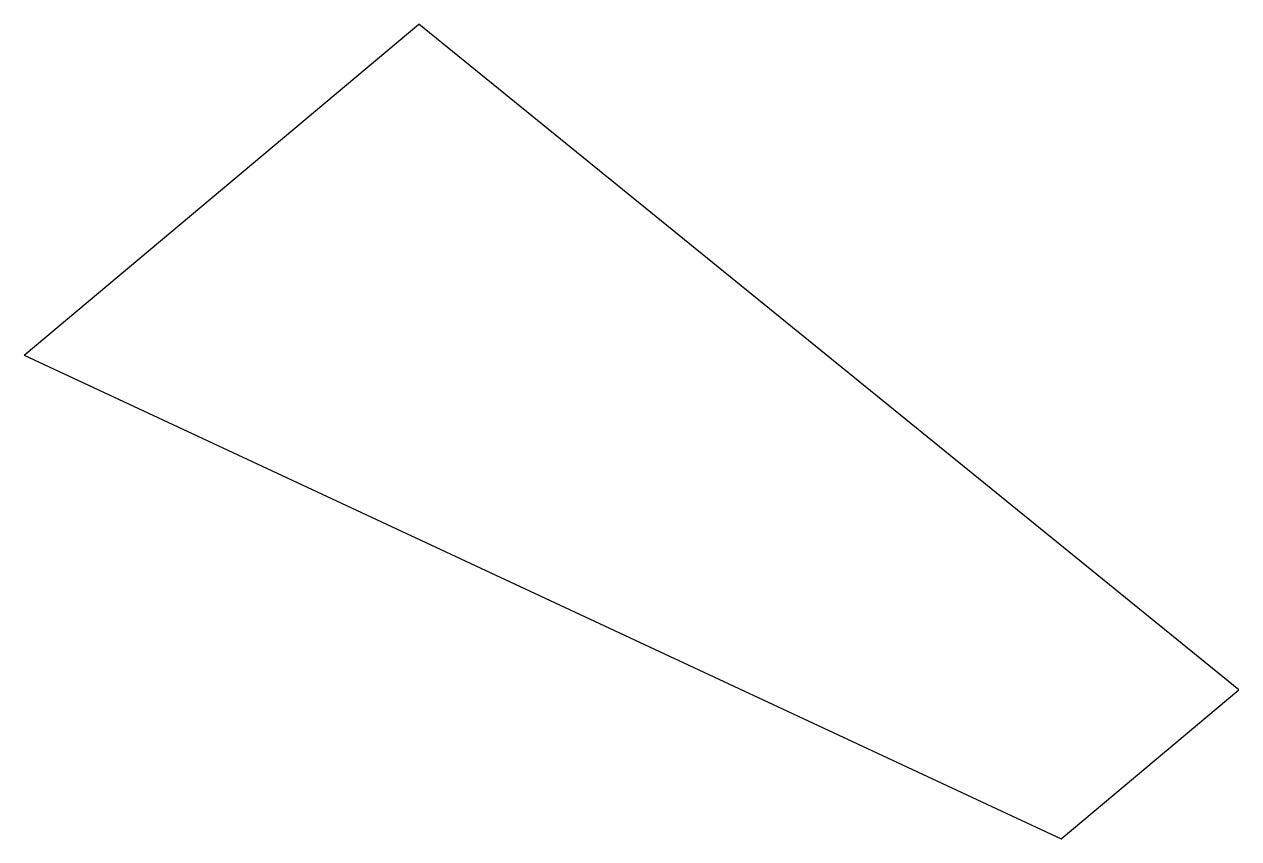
# Model space of a CAD drawing. Header units: millimetres. Extents: x 0 to 254, y -1 to 169.
import ezdxf

# ---------------------------------------------------------------- set-up
doc = ezdxf.new("R2010")
doc.units = ezdxf.units.MM
doc.layers.get('0').update_dxf_attribs({"linetype": 'CONTINUOUS'})

msp = doc.modelspace()

# ---------------------------------------------------------------- linework, layer by layer
for p, q in [((0, 99.56), (82.41, 168.71)), ((253.64, 29.69), (82.41, 168.71)), ((0, 99.56), (216.56, -1.42)), ((216.56, -1.42), (253.64, 29.69))]:
    msp.add_line(p, q)

doc.saveas('drawing.dxf')
